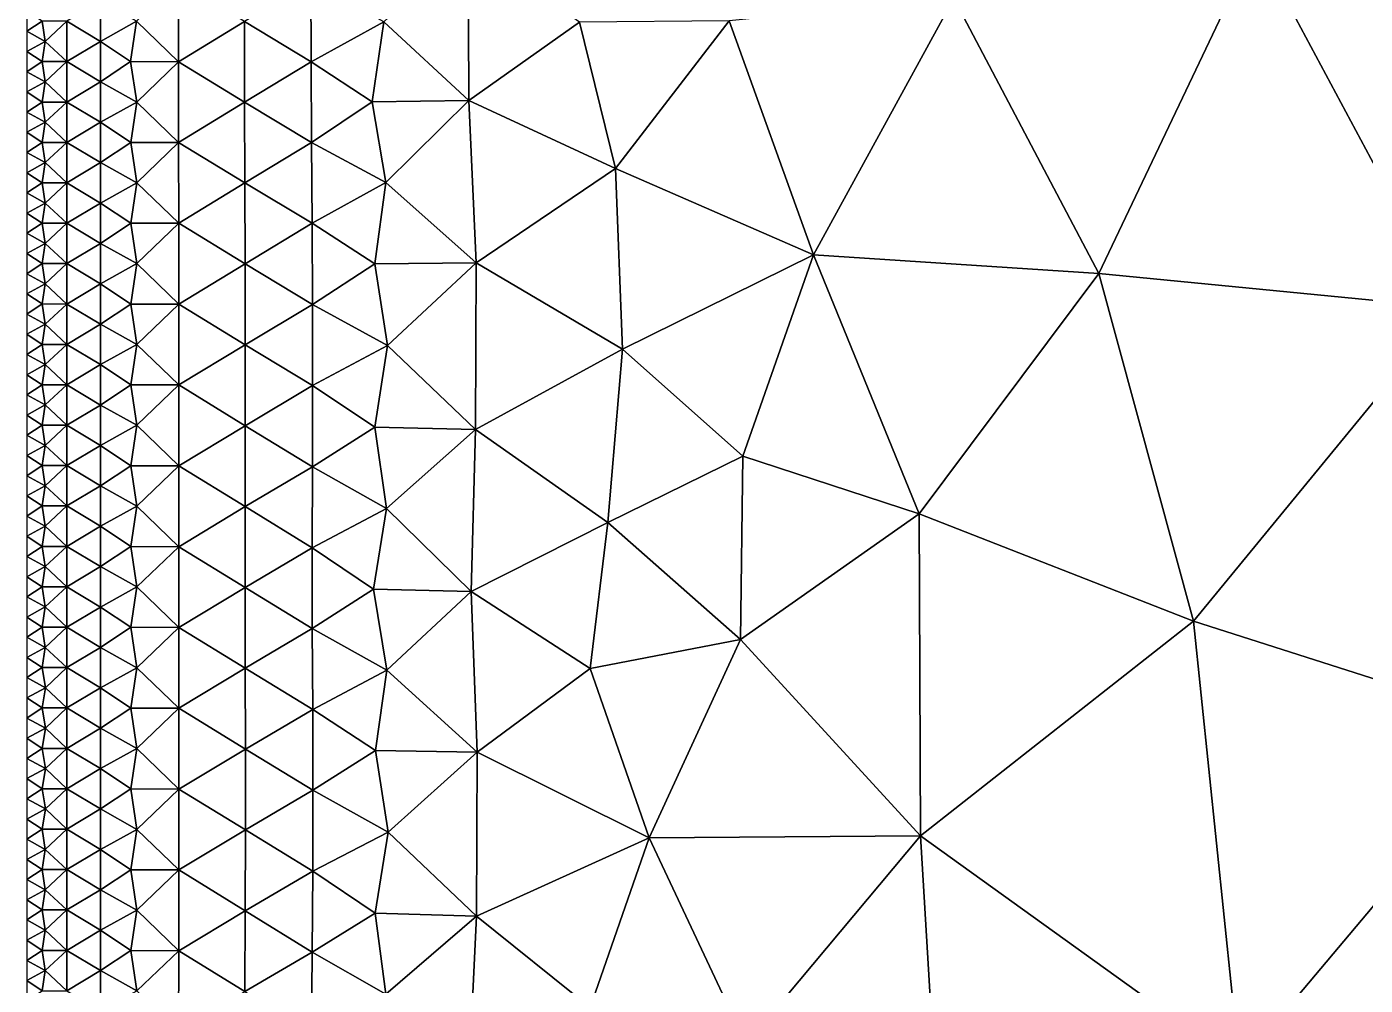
# Model space of a CAD drawing. Header units: metres. Extents: x 0 to 72, y -280 to 0.
# Drawn here: x 0.02 to 13.29, y -102.5 to -93.01 of the extents above; entities that cross this region are included whole.
import ezdxf

# ---------------------------------------------------------------- set-up
doc = ezdxf.new("R2010")
doc.units = ezdxf.units.M

msp = doc.modelspace()

# ---------------------------------------------------------------- linework, layer by layer
at = {"layer": 'layer', "color": 0}
for points in [[(14.1394, -95.7921), (16.1767, -91.323), (12.2043, -92.1794)], [(4.39669, -92.1798), (3.56001, -92.9556), (4.40427, -93.7363)], [(4.39669, -92.1798), (4.40427, -93.7363), (5.49896, -92.9604)], [(10.6484, -95.45), (12.2043, -92.1794), (9.21166, -92.7226)], [(14.1394, -95.7921), (12.2043, -92.1794), (10.6484, -95.45)], [(1.52449, -92.551), (1.10925, -92.9507), (1.52486, -93.3512)], [(1.52449, -92.551), (1.52486, -93.3512), (2.17823, -92.9521)], [(2.83702, -92.5548), (2.17823, -92.9521), (2.83825, -93.3521)], [(2.83702, -92.5548), (2.83825, -93.3521), (3.56001, -92.9556)], [(0.750403, -92.7504), (0.417787, -92.9504), (0.750457, -93.1507)], [(0.750403, -92.7504), (0.750457, -93.1507), (1.10925, -92.9507)], [(7.82121, -95.265), (9.21166, -92.7226), (6.98322, -92.9467)], [(10.6484, -95.45), (9.21166, -92.7226), (7.82121, -95.265)], [(0.02, -92.8503), (0.02, -93.0504), (0.173466, -92.9504)], [(0.173466, -92.9504), (0.02, -93.0504), (0.203959, -93.1505)], [(0.173466, -92.9504), (0.203959, -93.1505), (0.417787, -92.9504)], [(0.417787, -92.9504), (0.203959, -93.1505), (0.417818, -93.3507)], [(0.417787, -92.9504), (0.417818, -93.3507), (0.750457, -93.1507)], [(1.10925, -92.9507), (0.750457, -93.1507), (1.04998, -93.3509)], [(1.10925, -92.9507), (1.04998, -93.3509), (1.52486, -93.3512)], [(2.17823, -92.9521), (1.52486, -93.3512), (2.17995, -93.7515)], [(2.17823, -92.9521), (2.17995, -93.7515), (2.83825, -93.3521)], [(3.56001, -92.9556), (2.83825, -93.3521), (3.44496, -93.7488)], [(3.56001, -92.9556), (3.44496, -93.7488), (4.40427, -93.7363)], [(5.49896, -92.9604), (4.40427, -93.7363), (5.85703, -94.4108)], [(5.49896, -92.9604), (5.85703, -94.4108), (6.98322, -92.9467)], [(6.98322, -92.9467), (5.85703, -94.4108), (7.82121, -95.265)], [(0.02, -93.0504), (0.02, -93.2506), (0.203959, -93.1505)], [(0.203959, -93.1505), (0.02, -93.2506), (0.173477, -93.3507)], [(0.203959, -93.1505), (0.173477, -93.3507), (0.417818, -93.3507)], [(0.750457, -93.1507), (0.417818, -93.3507), (0.750548, -93.5509)], [(0.750457, -93.1507), (0.750548, -93.5509), (1.04998, -93.3509)], [(0.02, -93.2506), (0.02, -93.4508), (0.173477, -93.3507)], [(0.173477, -93.3507), (0.02, -93.4508), (0.203974, -93.5509)], [(0.173477, -93.3507), (0.203974, -93.5509), (0.417818, -93.3507)], [(0.417818, -93.3507), (0.203974, -93.5509), (0.417859, -93.751)], [(0.417818, -93.3507), (0.417859, -93.751), (0.750548, -93.5509)], [(1.04998, -93.3509), (0.750548, -93.5509), (1.10961, -93.7512)], [(1.04998, -93.3509), (1.10961, -93.7512), (1.52486, -93.3512)], [(1.52486, -93.3512), (1.10961, -93.7512), (1.52585, -94.1516)], [(1.52486, -93.3512), (1.52585, -94.1516), (2.17995, -93.7515)], [(2.83825, -93.3521), (2.17995, -93.7515), (2.84355, -94.1507)], [(2.83825, -93.3521), (2.84355, -94.1507), (3.44496, -93.7488)], [(0.02, -93.4508), (0.02, -93.6509), (0.203974, -93.5509)], [(0.203974, -93.5509), (0.02, -93.6509), (0.17349, -93.751)], [(0.203974, -93.5509), (0.17349, -93.751), (0.417859, -93.751)], [(0.750548, -93.5509), (0.417859, -93.751), (0.750656, -93.9512)], [(0.750548, -93.5509), (0.750656, -93.9512), (1.10961, -93.7512)], [(0.02, -93.6509), (0.02, -93.8511), (0.17349, -93.751)], [(0.17349, -93.751), (0.02, -93.8511), (0.203993, -93.9512)], [(0.17349, -93.751), (0.203993, -93.9512), (0.417859, -93.751)], [(0.417859, -93.751), (0.203993, -93.9512), (0.417906, -94.1514)], [(0.417859, -93.751), (0.417906, -94.1514), (0.750656, -93.9512)], [(1.10961, -93.7512), (0.750656, -93.9512), (1.05039, -94.1514)], [(1.10961, -93.7512), (1.05039, -94.1514), (1.52585, -94.1516)], [(2.17995, -93.7515), (1.52585, -94.1516), (2.18283, -94.552)], [(2.17995, -93.7515), (2.18283, -94.552), (2.84355, -94.1507)], [(3.44496, -93.7488), (2.84355, -94.1507), (3.5804, -94.5478)], [(3.44496, -93.7488), (3.5804, -94.5478), (4.40427, -93.7363)], [(4.40427, -93.7363), (3.5804, -94.5478), (4.47416, -95.3447)], [(4.40427, -93.7363), (4.47416, -95.3447), (5.85703, -94.4108)], [(0.02, -93.8511), (0.02, -94.0512), (0.203993, -93.9512)], [(0.203993, -93.9512), (0.02, -94.0512), (0.173505, -94.1513)], [(0.203993, -93.9512), (0.173505, -94.1513), (0.417906, -94.1514)], [(0.750656, -93.9512), (0.417906, -94.1514), (0.750781, -94.3516)], [(0.750656, -93.9512), (0.750781, -94.3516), (1.05039, -94.1514)], [(0.02, -94.0512), (0.02, -94.2514), (0.173505, -94.1513)], [(0.173505, -94.1513), (0.02, -94.2514), (0.204012, -94.3515)], [(0.173505, -94.1513), (0.204012, -94.3515), (0.417906, -94.1514)], [(0.417906, -94.1514), (0.204012, -94.3515), (0.417952, -94.5517)], [(0.417906, -94.1514), (0.417952, -94.5517), (0.750781, -94.3516)], [(1.05039, -94.1514), (0.750781, -94.3516), (1.11013, -94.5518)], [(1.05039, -94.1514), (1.11013, -94.5518), (1.52585, -94.1516)], [(1.52585, -94.1516), (1.11013, -94.5518), (1.52697, -94.9525)], [(1.52585, -94.1516), (1.52697, -94.9525), (2.18283, -94.552)], [(2.84355, -94.1507), (2.18283, -94.552), (2.84994, -94.9523)], [(2.84355, -94.1507), (2.84994, -94.9523), (3.5804, -94.5478)], [(0.02, -94.2514), (0.02, -94.4516), (0.204012, -94.3515)], [(0.204012, -94.3515), (0.02, -94.4516), (0.17352, -94.5517)], [(0.204012, -94.3515), (0.17352, -94.5517), (0.417952, -94.5517)], [(0.750781, -94.3516), (0.417952, -94.5517), (0.750889, -94.7519)], [(0.750781, -94.3516), (0.750889, -94.7519), (1.11013, -94.5518)], [(0.02, -94.4516), (0.02, -94.6517), (0.17352, -94.5517)], [(5.85703, -94.4108), (4.47416, -95.3447), (5.92741, -96.2007)], [(5.85703, -94.4108), (5.92741, -96.2007), (7.82121, -95.265)], [(0.17352, -94.5517), (0.02, -94.6517), (0.204029, -94.7518)], [(0.17352, -94.5517), (0.204029, -94.7518), (0.417952, -94.5517)], [(0.417952, -94.5517), (0.204029, -94.7518), (0.417992, -94.952)], [(0.417952, -94.5517), (0.417992, -94.952), (0.750889, -94.7519)], [(1.11013, -94.5518), (0.750889, -94.7519), (1.05082, -94.9522)], [(1.11013, -94.5518), (1.05082, -94.9522), (1.52697, -94.9525)], [(2.18283, -94.552), (1.52697, -94.9525), (2.18537, -95.3538)], [(2.18283, -94.552), (2.18537, -95.3538), (2.84994, -94.9523)], [(3.5804, -94.5478), (2.84994, -94.9523), (3.47008, -95.3531)], [(3.5804, -94.5478), (3.47008, -95.3531), (4.47416, -95.3447)], [(0.02, -94.6517), (0.02, -94.8519), (0.204029, -94.7518)], [(0.204029, -94.7518), (0.02, -94.8519), (0.173532, -94.952)], [(0.02, -94.8519), (0.02, -95.052), (0.173532, -94.952)], [(0.204029, -94.7518), (0.173532, -94.952), (0.417992, -94.952)], [(0.750889, -94.7519), (0.417992, -94.952), (0.750985, -95.1523)], [(0.750889, -94.7519), (0.750985, -95.1523), (1.05082, -94.9522)], [(0.173532, -94.952), (0.02, -95.052), (0.204043, -95.1522)], [(0.173532, -94.952), (0.204043, -95.1522), (0.417992, -94.952)], [(0.417992, -94.952), (0.204043, -95.1522), (0.418021, -95.3524)], [(0.417992, -94.952), (0.418021, -95.3524), (0.750985, -95.1523)], [(1.05082, -94.9522), (0.750985, -95.1523), (1.11055, -95.3527)], [(1.05082, -94.9522), (1.11055, -95.3527), (1.52697, -94.9525)], [(1.52697, -94.9525), (1.11055, -95.3527), (1.52768, -95.7538)], [(1.52697, -94.9525), (1.52768, -95.7538), (2.18537, -95.3538)], [(2.84994, -94.9523), (2.18537, -95.3538), (2.85412, -95.7567)], [(2.84994, -94.9523), (2.85412, -95.7567), (3.47008, -95.3531)], [(0.02, -95.052), (0.02, -95.2522), (0.204043, -95.1522)], [(0.204043, -95.1522), (0.02, -95.2522), (0.173541, -95.3523)], [(0.02, -95.2522), (0.02, -95.4524), (0.173541, -95.3523)], [(0.204043, -95.1522), (0.173541, -95.3523), (0.418021, -95.3524)], [(0.750985, -95.1523), (0.418021, -95.3524), (0.751044, -95.5527)], [(0.750985, -95.1523), (0.751044, -95.5527), (1.11055, -95.3527)], [(7.82121, -95.265), (5.92741, -96.2007), (7.12127, -97.2618)], [(8.86814, -97.8311), (7.82121, -95.265), (7.12127, -97.2618)], [(8.86814, -97.8311), (10.6484, -95.45), (7.82121, -95.265)], [(0.173541, -95.3523), (0.02, -95.4524), (0.204052, -95.5525)], [(0.173541, -95.3523), (0.204052, -95.5525), (0.418021, -95.3524)], [(0.418021, -95.3524), (0.204052, -95.5525), (0.418036, -95.7527)], [(0.418021, -95.3524), (0.418036, -95.7527), (0.751044, -95.5527)], [(1.11055, -95.3527), (0.751044, -95.5527), (1.05107, -95.7531)], [(1.11055, -95.3527), (1.05107, -95.7531), (1.52768, -95.7538)], [(2.18537, -95.3538), (1.52768, -95.7538), (2.18641, -96.1565)], [(2.18537, -95.3538), (2.18641, -96.1565), (2.85412, -95.7567)], [(3.47008, -95.3531), (2.85412, -95.7567), (3.59713, -96.1639)], [(3.47008, -95.3531), (3.59713, -96.1639), (4.47416, -95.3447)], [(4.47416, -95.3447), (3.59713, -96.1639), (4.46819, -96.9965)], [(4.47416, -95.3447), (4.46819, -96.9965), (5.92741, -96.2007)], [(0.02, -95.4524), (0.02, -95.6525), (0.204052, -95.5525)], [(11.5867, -98.8942), (10.6484, -95.45), (8.86814, -97.8311)], [(11.5867, -98.8942), (14.1394, -95.7921), (10.6484, -95.45)], [(0.204052, -95.5525), (0.02, -95.6525), (0.173545, -95.7526)], [(0.02, -95.6525), (0.02, -95.8527), (0.173545, -95.7526)], [(0.204052, -95.5525), (0.173545, -95.7526), (0.418036, -95.7527)], [(0.751044, -95.5527), (0.418036, -95.7527), (0.751076, -95.9531)], [(0.751044, -95.5527), (0.751076, -95.9531), (1.05107, -95.7531)], [(0.173545, -95.7526), (0.02, -95.8527), (0.204055, -95.9528)], [(0.173545, -95.7526), (0.204055, -95.9528), (0.418036, -95.7527)], [(0.418036, -95.7527), (0.204055, -95.9528), (0.41804, -96.1531)], [(0.418036, -95.7527), (0.41804, -96.1531), (0.751076, -95.9531)], [(1.05107, -95.7531), (0.751076, -95.9531), (1.11072, -96.1537)], [(1.05107, -95.7531), (1.11072, -96.1537), (1.52768, -95.7538)], [(1.52768, -95.7538), (1.11072, -96.1537), (1.52777, -96.5553)], [(1.52768, -95.7538), (1.52777, -96.5553), (2.18641, -96.1565)], [(2.85412, -95.7567), (2.18641, -96.1565), (2.8543, -96.5619)], [(2.85412, -95.7567), (2.8543, -96.5619), (3.59713, -96.1639)], [(14.8673, -99.9424), (14.1394, -95.7921), (11.5867, -98.8942)], [(0.02, -95.8527), (0.02, -96.0528), (0.204055, -95.9528)], [(0.204055, -95.9528), (0.02, -96.0528), (0.173545, -96.153)], [(0.02, -96.0528), (0.02, -96.253), (0.173545, -96.153)], [(0.204055, -95.9528), (0.173545, -96.153), (0.41804, -96.1531)], [(0.751076, -95.9531), (0.41804, -96.1531), (0.751074, -96.3535)], [(0.751076, -95.9531), (0.751074, -96.3535), (1.11072, -96.1537)], [(0.173545, -96.153), (0.02, -96.253), (0.204054, -96.3532)], [(0.173545, -96.153), (0.204054, -96.3532), (0.41804, -96.1531)], [(0.41804, -96.1531), (0.204054, -96.3532), (0.418034, -96.5534)], [(0.41804, -96.1531), (0.418034, -96.5534), (0.751074, -96.3535)], [(1.11072, -96.1537), (0.751074, -96.3535), (1.05108, -96.5541)], [(1.11072, -96.1537), (1.05108, -96.5541), (1.52777, -96.5553)], [(2.18641, -96.1565), (1.52777, -96.5553), (2.18592, -96.9591)], [(2.18641, -96.1565), (2.18592, -96.9591), (2.8543, -96.5619)], [(3.59713, -96.1639), (2.8543, -96.5619), (3.47002, -96.9725)], [(3.59713, -96.1639), (3.47002, -96.9725), (4.46819, -96.9965)], [(5.92741, -96.2007), (4.46819, -96.9965), (5.78171, -97.9174)], [(5.92741, -96.2007), (5.78171, -97.9174), (7.12127, -97.2618)], [(0.02, -96.253), (0.02, -96.4532), (0.204054, -96.3532)], [(0.204054, -96.3532), (0.02, -96.4532), (0.173543, -96.5533)], [(0.02, -96.4532), (0.02, -96.6533), (0.173543, -96.5533)], [(0.204054, -96.3532), (0.173543, -96.5533), (0.418034, -96.5534)], [(0.751074, -96.3535), (0.418034, -96.5534), (0.751053, -96.7539)], [(0.751074, -96.3535), (0.751053, -96.7539), (1.05108, -96.5541)], [(0.173543, -96.5533), (0.02, -96.6533), (0.20405, -96.7535)], [(0.173543, -96.5533), (0.20405, -96.7535), (0.418034, -96.5534)], [(0.418034, -96.5534), (0.20405, -96.7535), (0.418023, -96.9538)], [(0.418034, -96.5534), (0.418023, -96.9538), (0.751053, -96.7539)], [(1.05108, -96.5541), (0.751053, -96.7539), (1.11065, -96.9547)], [(1.05108, -96.5541), (1.11065, -96.9547), (1.52777, -96.5553)], [(1.52777, -96.5553), (1.11065, -96.9547), (1.52749, -97.3566)], [(1.52777, -96.5553), (1.52749, -97.3566), (2.18592, -96.9591)], [(2.8543, -96.5619), (2.18592, -96.9591), (2.85184, -97.366)], [(2.8543, -96.5619), (2.85184, -97.366), (3.47002, -96.9725)], [(0.02, -96.6533), (0.02, -96.8535), (0.20405, -96.7535)], [(0.20405, -96.7535), (0.02, -96.8535), (0.173539, -96.9536)], [(0.02, -96.8535), (0.02, -97.0536), (0.173539, -96.9536)], [(0.20405, -96.7535), (0.173539, -96.9536), (0.418023, -96.9538)], [(0.751053, -96.7539), (0.418023, -96.9538), (0.751022, -97.1543)], [(0.751053, -96.7539), (0.751022, -97.1543), (1.11065, -96.9547)], [(0.173539, -96.9536), (0.02, -97.0536), (0.204046, -97.1538)], [(0.173539, -96.9536), (0.204046, -97.1538), (0.418023, -96.9538)], [(0.418023, -96.9538), (0.204046, -97.1538), (0.418011, -97.3541)], [(0.418023, -96.9538), (0.418011, -97.3541), (0.751022, -97.1543)], [(1.11065, -96.9547), (0.751022, -97.1543), (1.05096, -97.355)], [(1.11065, -96.9547), (1.05096, -97.355), (1.52749, -97.3566)], [(2.18592, -96.9591), (1.52749, -97.3566), (2.18497, -97.7609)], [(2.18592, -96.9591), (2.18497, -97.7609), (2.85184, -97.366)], [(3.47002, -96.9725), (2.85184, -97.366), (3.58625, -97.7789)], [(3.47002, -96.9725), (3.58625, -97.7789), (4.46819, -96.9965)], [(4.46819, -96.9965), (3.58625, -97.7789), (4.42708, -98.6002)], [(4.46819, -96.9965), (4.42708, -98.6002), (5.78171, -97.9174)], [(0.02, -97.0536), (0.02, -97.2538), (0.204046, -97.1538)], [(0.204046, -97.1538), (0.02, -97.2538), (0.173536, -97.354)], [(0.02, -97.2538), (0.02, -97.454), (0.173536, -97.354)], [(0.204046, -97.1538), (0.173536, -97.354), (0.418011, -97.3541)], [(0.751022, -97.1543), (0.418011, -97.3541), (0.750996, -97.5546)], [(0.751022, -97.1543), (0.750996, -97.5546), (1.05096, -97.355)], [(7.12127, -97.2618), (5.78171, -97.9174), (7.09656, -99.0776)], [(7.09656, -99.0776), (8.86814, -97.8311), (7.12127, -97.2618)], [(0.173536, -97.354), (0.02, -97.454), (0.204042, -97.5541)], [(0.173536, -97.354), (0.204042, -97.5541), (0.418011, -97.3541)], [(0.418011, -97.3541), (0.204042, -97.5541), (0.418005, -97.7544)], [(0.418011, -97.3541), (0.418005, -97.7544), (0.750996, -97.5546)], [(1.05096, -97.355), (0.750996, -97.5546), (1.11054, -97.7556)], [(1.05096, -97.355), (1.11054, -97.7556), (1.52749, -97.3566)], [(1.52749, -97.3566), (1.11054, -97.7556), (1.52732, -98.1575)], [(1.52749, -97.3566), (1.52732, -98.1575), (2.18497, -97.7609)], [(2.85184, -97.366), (2.18497, -97.7609), (2.84969, -98.1678)], [(2.85184, -97.366), (2.84969, -98.1678), (3.58625, -97.7789)], [(0.02, -97.454), (0.02, -97.6541), (0.204042, -97.5541)], [(0.204042, -97.5541), (0.02, -97.6541), (0.173534, -97.7543)], [(0.02, -97.6541), (0.02, -97.8543), (0.173534, -97.7543)], [(0.204042, -97.5541), (0.173534, -97.7543), (0.418005, -97.7544)], [(0.750996, -97.5546), (0.418005, -97.7544), (0.750985, -97.955)], [(0.750996, -97.5546), (0.750985, -97.955), (1.11054, -97.7556)], [(0.173534, -97.7543), (0.02, -97.8543), (0.204041, -97.9545)], [(0.173534, -97.7543), (0.204041, -97.9545), (0.418005, -97.7544)], [(0.418005, -97.7544), (0.204041, -97.9545), (0.418006, -98.1548)], [(0.418005, -97.7544), (0.418006, -98.1548), (0.750985, -97.955)], [(1.11054, -97.7556), (0.750985, -97.955), (1.05091, -98.1557)], [(1.11054, -97.7556), (1.05091, -98.1557), (1.52732, -98.1575)], [(2.18497, -97.7609), (1.52732, -98.1575), (2.18486, -98.562)], [(2.18497, -97.7609), (2.18486, -98.562), (2.84969, -98.1678)], [(3.58625, -97.7789), (2.84969, -98.1678), (3.45937, -98.5773)], [(3.58625, -97.7789), (3.45937, -98.5773), (4.42708, -98.6002)], [(0.02, -97.8543), (0.02, -98.0544), (0.204041, -97.9545)], [(5.78171, -97.9174), (4.42708, -98.6002), (5.60526, -99.3664)], [(5.78171, -97.9174), (5.60526, -99.3664), (7.09656, -99.0776)], [(8.88166, -101.024), (8.86814, -97.8311), (7.09656, -99.0776)], [(11.5867, -98.8942), (8.86814, -97.8311), (8.88166, -101.024)], [(0.204041, -97.9545), (0.02, -98.0544), (0.173534, -98.1546)], [(0.02, -98.0544), (0.02, -98.2546), (0.173534, -98.1546)], [(0.204041, -97.9545), (0.173534, -98.1546), (0.418006, -98.1548)], [(0.750985, -97.955), (0.418006, -98.1548), (0.750996, -98.3553)], [(0.750985, -97.955), (0.750996, -98.3553), (1.05091, -98.1557)], [(0.173534, -98.1546), (0.02, -98.2546), (0.204044, -98.3548)], [(0.173534, -98.1546), (0.204044, -98.3548), (0.418006, -98.1548)], [(0.418006, -98.1548), (0.204044, -98.3548), (0.418016, -98.5551)], [(0.418006, -98.1548), (0.418016, -98.5551), (0.750996, -98.3553)], [(1.05091, -98.1557), (0.750996, -98.3553), (1.11057, -98.5563)], [(1.05091, -98.1557), (1.11057, -98.5563), (1.52732, -98.1575)], [(1.52732, -98.1575), (1.11057, -98.5563), (1.52756, -98.9583)], [(1.52732, -98.1575), (1.52756, -98.9583), (2.18486, -98.562)], [(2.84969, -98.1678), (2.18486, -98.562), (2.85088, -98.9686)], [(2.84969, -98.1678), (2.85088, -98.9686), (3.45937, -98.5773)], [(0.02, -98.2546), (0.02, -98.4548), (0.204044, -98.3548)], [(0.204044, -98.3548), (0.02, -98.4548), (0.173538, -98.5549)], [(0.02, -98.4548), (0.02, -98.6549), (0.173538, -98.5549)], [(0.204044, -98.3548), (0.173538, -98.5549), (0.418016, -98.5551)], [(0.750996, -98.3553), (0.418016, -98.5551), (0.751028, -98.7557)], [(0.750996, -98.3553), (0.751028, -98.7557), (1.11057, -98.5563)], [(0.173538, -98.5549), (0.02, -98.6549), (0.204049, -98.7551)], [(0.173538, -98.5549), (0.204049, -98.7551), (0.418016, -98.5551)], [(0.418016, -98.5551), (0.204049, -98.7551), (0.418033, -98.9554)], [(0.418016, -98.5551), (0.418033, -98.9554), (0.751028, -98.7557)], [(1.11057, -98.5563), (0.751028, -98.7557), (1.05102, -98.9564)], [(1.11057, -98.5563), (1.05102, -98.9564), (1.52756, -98.9583)], [(2.18486, -98.562), (1.52756, -98.9583), (2.18602, -99.3628)], [(2.18486, -98.562), (2.18602, -99.3628), (2.85088, -98.9686)], [(3.45937, -98.5773), (2.85088, -98.9686), (3.59058, -99.3799)], [(3.45937, -98.5773), (3.59058, -99.3799), (4.42708, -98.6002)], [(4.42708, -98.6002), (3.59058, -99.3799), (4.48403, -100.195)], [(4.42708, -98.6002), (4.48403, -100.195), (5.60526, -99.3664)], [(0.02, -98.6549), (0.02, -98.8551), (0.204049, -98.7551)], [(0.204049, -98.7551), (0.02, -98.8551), (0.173544, -98.9552)], [(0.02, -98.8551), (0.02, -99.0552), (0.173544, -98.9552)], [(0.204049, -98.7551), (0.173544, -98.9552), (0.418033, -98.9554)], [(0.751028, -98.7557), (0.418033, -98.9554), (0.751076, -99.156)], [(0.751028, -98.7557), (0.751076, -99.156), (1.05102, -98.9564)], [(0.173544, -98.9552), (0.02, -99.0552), (0.204057, -99.1554)], [(0.173544, -98.9552), (0.204057, -99.1554), (0.418033, -98.9554)], [(0.418033, -98.9554), (0.204057, -99.1554), (0.418053, -99.3558)], [(0.418033, -98.9554), (0.418053, -99.3558), (0.751076, -99.156)], [(1.05102, -98.9564), (0.751076, -99.156), (1.11076, -99.357)], [(1.05102, -98.9564), (1.11076, -99.357), (1.52756, -98.9583)], [(1.52756, -98.9583), (1.11076, -99.357), (1.52805, -99.7591)], [(1.52756, -98.9583), (1.52805, -99.7591), (2.18602, -99.3628)], [(2.85088, -98.9686), (2.18602, -99.3628), (2.85472, -99.7695)], [(2.85088, -98.9686), (2.85472, -99.7695), (3.59058, -99.3799)], [(12.0456, -103.295), (11.5867, -98.8942), (8.88166, -101.024)], [(12.0456, -103.295), (14.8673, -99.9424), (11.5867, -98.8942)], [(0.02, -99.0552), (0.02, -99.2554), (0.204057, -99.1554)], [(5.60526, -99.3664), (6.19239, -101.042), (7.09656, -99.0776)], [(8.88166, -101.024), (7.09656, -99.0776), (6.19239, -101.042)], [(0.204057, -99.1554), (0.02, -99.2554), (0.17355, -99.3556)], [(0.02, -99.2554), (0.02, -99.4556), (0.17355, -99.3556)], [(0.204057, -99.1554), (0.17355, -99.3556), (0.418053, -99.3558)], [(0.751076, -99.156), (0.418053, -99.3558), (0.751124, -99.5563)], [(0.751076, -99.156), (0.751124, -99.5563), (1.11076, -99.357)], [(0.17355, -99.3556), (0.02, -99.4556), (0.204065, -99.5558)], [(0.17355, -99.3556), (0.204065, -99.5558), (0.418053, -99.3558)], [(0.418053, -99.3558), (0.204065, -99.5558), (0.418069, -99.7561)], [(0.418053, -99.3558), (0.418069, -99.7561), (0.751124, -99.5563)], [(1.11076, -99.357), (0.751124, -99.5563), (1.05121, -99.7571)], [(1.11076, -99.357), (1.05121, -99.7571), (1.52805, -99.7591)], [(2.18602, -99.3628), (1.52805, -99.7591), (2.1874, -100.164)], [(2.18602, -99.3628), (2.1874, -100.164), (2.85472, -99.7695)], [(3.59058, -99.3799), (2.85472, -99.7695), (3.47627, -100.178)], [(3.59058, -99.3799), (3.47627, -100.178), (4.48403, -100.195)], [(5.60526, -99.3664), (4.48403, -100.195), (6.19239, -101.042)], [(0.02, -99.4556), (0.02, -99.6557), (0.204065, -99.5558)], [(0.204065, -99.5558), (0.02, -99.6557), (0.173555, -99.7559)], [(0.02, -99.6557), (0.02, -99.8559), (0.173555, -99.7559)], [(0.204065, -99.5558), (0.173555, -99.7559), (0.418069, -99.7561)], [(0.751124, -99.5563), (0.418069, -99.7561), (0.751162, -99.9567)], [(0.751124, -99.5563), (0.751162, -99.9567), (1.05121, -99.7571)], [(0.173555, -99.7559), (0.02, -99.8559), (0.20407, -99.9561)], [(0.173555, -99.7559), (0.20407, -99.9561), (0.418069, -99.7561)], [(0.418069, -99.7561), (0.20407, -99.9561), (0.418077, -100.156)], [(0.418069, -99.7561), (0.418077, -100.156), (0.751162, -99.9567)], [(1.05121, -99.7571), (0.751162, -99.9567), (1.11093, -100.158)], [(1.05121, -99.7571), (1.11093, -100.158), (1.52805, -99.7591)], [(1.52805, -99.7591), (1.11093, -100.158), (1.52827, -100.56)], [(1.52805, -99.7591), (1.52827, -100.56), (2.1874, -100.164)], [(2.85472, -99.7695), (2.1874, -100.164), (2.85737, -100.572)], [(2.85472, -99.7695), (2.85737, -100.572), (3.47627, -100.178)], [(0.02, -99.8559), (0.02, -100.056), (0.20407, -99.9561)], [(0.20407, -99.9561), (0.02, -100.056), (0.173557, -100.156)], [(0.02, -100.056), (0.02, -100.256), (0.173557, -100.156)], [(0.20407, -99.9561), (0.173557, -100.156), (0.418077, -100.156)], [(0.751162, -99.9567), (0.418077, -100.156), (0.751173, -100.357)], [(0.751162, -99.9567), (0.751173, -100.357), (1.11093, -100.158)], [(17.217, -104.754), (14.8673, -99.9424), (12.0456, -103.295)], [(0.173557, -100.156), (0.02, -100.256), (0.20407, -100.356)], [(0.173557, -100.156), (0.20407, -100.356), (0.418077, -100.156)], [(0.418077, -100.156), (0.20407, -100.356), (0.418072, -100.557)], [(0.418077, -100.156), (0.418072, -100.557), (0.751173, -100.357)], [(1.11093, -100.158), (0.751173, -100.357), (1.05127, -100.558)], [(1.11093, -100.158), (1.05127, -100.558), (1.52827, -100.56)], [(2.1874, -100.164), (1.52827, -100.56), (2.18748, -100.965)], [(2.1874, -100.164), (2.18748, -100.965), (2.85737, -100.572)], [(3.47627, -100.178), (2.85737, -100.572), (3.60286, -100.986)], [(3.47627, -100.178), (3.60286, -100.986), (4.48403, -100.195)], [(0.02, -100.256), (0.02, -100.456), (0.20407, -100.356)], [(4.48403, -100.195), (3.60286, -100.986), (4.47985, -101.82)], [(4.48403, -100.195), (4.47985, -101.82), (6.19239, -101.042)], [(0.20407, -100.356), (0.02, -100.456), (0.173555, -100.557)], [(0.02, -100.456), (0.02, -100.657), (0.173555, -100.557)], [(0.20407, -100.356), (0.173555, -100.557), (0.418072, -100.557)], [(0.751173, -100.357), (0.418072, -100.557), (0.751147, -100.757)], [(0.751173, -100.357), (0.751147, -100.757), (1.05127, -100.558)], [(0.173555, -100.557), (0.02, -100.657), (0.204064, -100.757)], [(0.173555, -100.557), (0.204064, -100.757), (0.418072, -100.557)], [(0.418072, -100.557), (0.204064, -100.757), (0.418052, -100.957)], [(0.418072, -100.557), (0.418052, -100.957), (0.751147, -100.757)], [(1.05127, -100.558), (0.751147, -100.757), (1.11085, -100.959)], [(1.05127, -100.558), (1.11085, -100.959), (1.52827, -100.56)], [(1.52827, -100.56), (1.11085, -100.959), (1.52781, -101.361)], [(1.52827, -100.56), (1.52781, -101.361), (2.18748, -100.965)], [(2.85737, -100.572), (2.18748, -100.965), (2.85601, -101.374)], [(2.85737, -100.572), (2.85601, -101.374), (3.60286, -100.986)], [(0.02, -100.657), (0.02, -100.857), (0.204064, -100.757)], [(0.204064, -100.757), (0.02, -100.857), (0.173548, -100.957)], [(0.204064, -100.757), (0.173548, -100.957), (0.418052, -100.957)], [(0.751147, -100.757), (0.418052, -100.957), (0.751084, -101.158)], [(0.751147, -100.757), (0.751084, -101.158), (1.11085, -100.959)], [(0.02, -100.857), (0.02, -101.057), (0.173548, -100.957)], [(0.173548, -100.957), (0.02, -101.057), (0.204052, -101.157)], [(0.173548, -100.957), (0.204052, -101.157), (0.418052, -100.957)], [(0.418052, -100.957), (0.204052, -101.157), (0.418017, -101.357)], [(0.418052, -100.957), (0.418017, -101.357), (0.751084, -101.158)], [(1.11085, -100.959), (0.751084, -101.158), (1.05105, -101.359)], [(1.11085, -100.959), (1.05105, -101.359), (1.52781, -101.361)], [(2.18748, -100.965), (1.52781, -101.361), (2.18558, -101.767)], [(2.18748, -100.965), (2.18558, -101.767), (2.85601, -101.374)], [(3.60286, -100.986), (2.85601, -101.374), (3.47269, -101.788)], [(3.60286, -100.986), (3.47269, -101.788), (4.47985, -101.82)], [(0.02, -101.057), (0.02, -101.257), (0.204052, -101.157)], [(6.19239, -101.042), (4.47985, -101.82), (5.60552, -102.725)], [(6.19239, -101.042), (5.60552, -102.725), (7.15329, -103.087)], [(7.15329, -103.087), (8.88166, -101.024), (6.19239, -101.042)], [(9.05236, -103.892), (8.88166, -101.024), (7.15329, -103.087)], [(9.05236, -103.892), (12.0456, -103.295), (8.88166, -101.024)], [(0.204052, -101.157), (0.02, -101.257), (0.173536, -101.357)], [(0.204052, -101.157), (0.173536, -101.357), (0.418017, -101.357)], [(0.751084, -101.158), (0.418017, -101.357), (0.750981, -101.558)], [(0.751084, -101.158), (0.750981, -101.558), (1.05105, -101.359)], [(0.02, -101.257), (0.02, -101.457), (0.173536, -101.357)], [(0.173536, -101.357), (0.02, -101.457), (0.204035, -101.557)], [(0.173536, -101.357), (0.204035, -101.557), (0.418017, -101.357)], [(0.418017, -101.357), (0.204035, -101.557), (0.41797, -101.758)], [(0.418017, -101.357), (0.41797, -101.758), (0.750981, -101.558)], [(1.05105, -101.359), (0.750981, -101.558), (1.11044, -101.759)], [(1.05105, -101.359), (1.11044, -101.759), (1.52781, -101.361)], [(1.52781, -101.361), (1.11044, -101.759), (1.52668, -102.162)], [(1.52781, -101.361), (1.52668, -102.162), (2.18558, -101.767)], [(2.85601, -101.374), (2.18558, -101.767), (2.8503, -102.176)], [(2.85601, -101.374), (2.8503, -102.176), (3.47269, -101.788)], [(0.02, -101.457), (0.02, -101.657), (0.204035, -101.557)], [(0.204035, -101.557), (0.02, -101.657), (0.173521, -101.758)], [(0.204035, -101.557), (0.173521, -101.758), (0.41797, -101.758)], [(0.750981, -101.558), (0.41797, -101.758), (0.750858, -101.958)], [(0.750981, -101.558), (0.750858, -101.958), (1.11044, -101.759)], [(0.02, -101.657), (0.02, -101.857), (0.173521, -101.758)], [(0.173521, -101.758), (0.02, -101.857), (0.204014, -101.958)], [(0.173521, -101.758), (0.204014, -101.958), (0.41797, -101.758)], [(0.41797, -101.758), (0.204014, -101.958), (0.417916, -102.158)], [(0.41797, -101.758), (0.417916, -102.158), (0.750858, -101.958)], [(1.11044, -101.759), (0.750858, -101.958), (1.05059, -102.159)], [(1.11044, -101.759), (1.05059, -102.159), (1.52668, -102.162)], [(2.18558, -101.767), (1.52668, -102.162), (2.1823, -102.567)], [(2.18558, -101.767), (2.1823, -102.567), (2.8503, -102.176)], [(0.02, -101.857), (0.02, -102.058), (0.204014, -101.958)], [(3.47269, -101.788), (2.8503, -102.176), (3.58126, -102.592)], [(3.47269, -101.788), (3.58126, -102.592), (4.47985, -101.82)], [(4.47985, -101.82), (3.58126, -102.592), (4.40319, -103.418)], [(4.47985, -101.82), (4.40319, -103.418), (5.60552, -102.725)], [(0.204014, -101.958), (0.02, -102.058), (0.173504, -102.158)], [(0.204014, -101.958), (0.173504, -102.158), (0.417916, -102.158)], [(0.750858, -101.958), (0.417916, -102.158), (0.750713, -102.359)], [(0.750858, -101.958), (0.750713, -102.359), (1.05059, -102.159)], [(0.02, -102.058), (0.02, -102.258), (0.173504, -102.158)], [(0.173504, -102.158), (0.02, -102.258), (0.203992, -102.358)], [(0.173504, -102.158), (0.203992, -102.358), (0.417916, -102.158)], [(0.417916, -102.158), (0.203992, -102.358), (0.417861, -102.558)], [(0.417916, -102.158), (0.417861, -102.558), (0.750713, -102.359)], [(1.05059, -102.159), (0.750713, -102.359), (1.10983, -102.56)], [(1.05059, -102.159), (1.10983, -102.56), (1.52668, -102.162)], [(1.52668, -102.162), (1.10983, -102.56), (1.52533, -102.962)], [(1.52668, -102.162), (1.52533, -102.962), (2.1823, -102.567)], [(2.8503, -102.176), (2.1823, -102.567), (2.84289, -102.976)], [(2.8503, -102.176), (2.84289, -102.976), (3.58126, -102.592)], [(0.02, -102.258), (0.02, -102.458), (0.203992, -102.358)], [(0.203992, -102.358), (0.02, -102.458), (0.173486, -102.558)], [(0.203992, -102.358), (0.173486, -102.558), (0.417861, -102.558)], [(0.750713, -102.359), (0.417861, -102.558), (0.750582, -102.759)], [(0.750713, -102.359), (0.750582, -102.759), (1.10983, -102.56)], [(0.02, -102.458), (0.02, -102.658), (0.173486, -102.558)]]:
    msp.add_3dface(points, dxfattribs=at)

doc.saveas('drawing.dxf')
